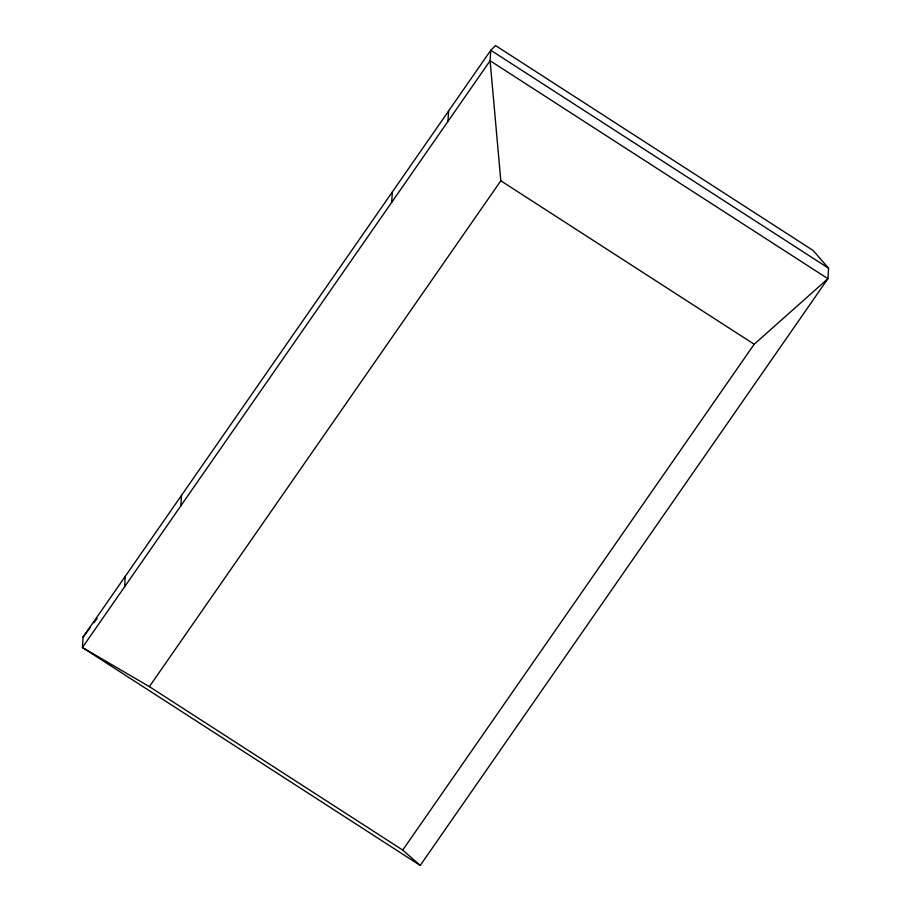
<?xml version="1.0" encoding="UTF-8"?>
<svg xmlns="http://www.w3.org/2000/svg" width="911" height="911" viewBox="0 0 911 911"><rect width="100%" height="100%" fill="white"/><g stroke="black" fill="none" stroke-linecap="round" stroke-linejoin="round"><path stroke-width="1.37" d="M83.083 637.04L82.411 647.516L420.222 865.45L827.917 278.686L828.589 268.221L813.102 250.445L495.504 45.55L490.778 50.276L83.083 637.04L90.531 627.189M124.579 586.809L125.262 576.344M180.822 505.878L181.494 495.413M391.684 202.379L392.368 191.914M447.927 121.448L448.599 110.983M420.222 865.45L402.73 850.077L754.183 344.244L827.917 278.686L490.095 60.741L82.411 647.516L149.37 686.621L500.822 180.788L490.095 60.741L490.778 50.276L828.589 268.221M93.833 622.805L97.147 618.421M500.822 180.788L754.183 344.244M149.37 686.621L402.73 850.077"/></g></svg>
